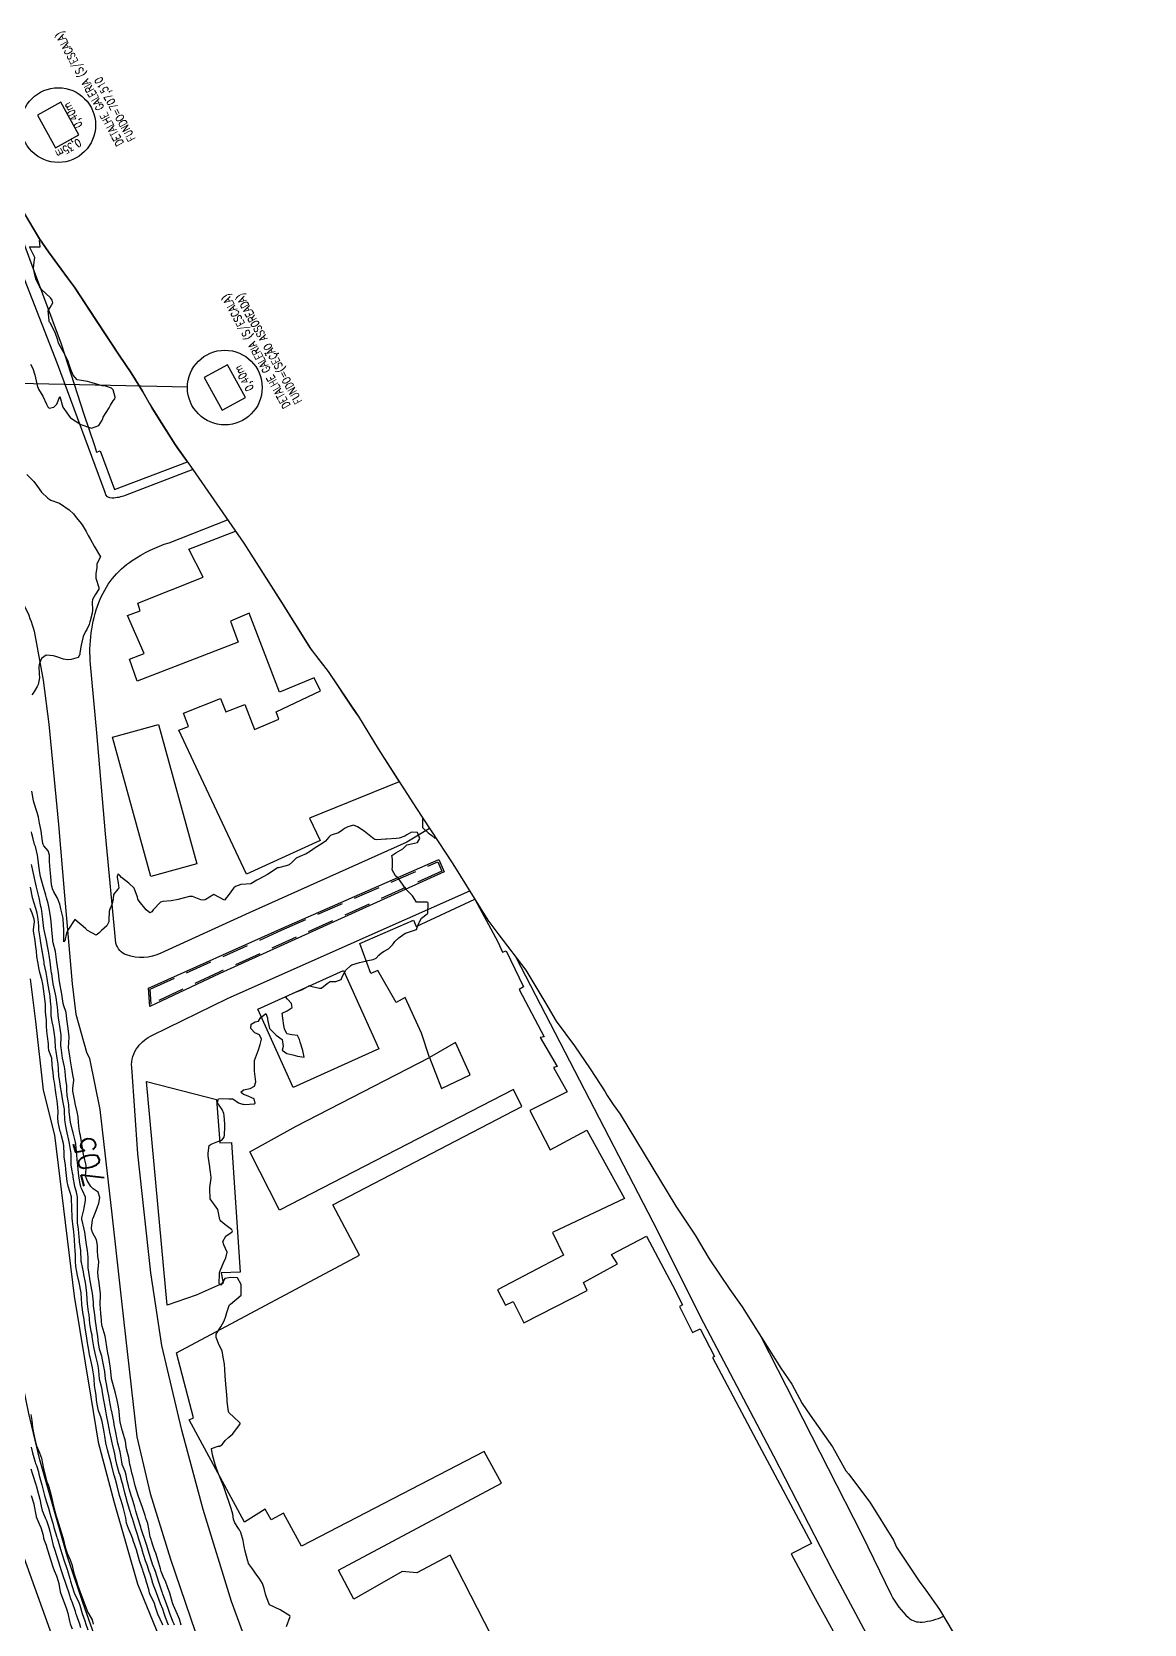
# Model space of a CAD drawing. Header units: metres. Extents: x 298520 to 308411, y 7433745 to 7450750.
# Drawn here: x 307834.4 to 308042.8, y 7434350.4 to 7434648.8 of the extents above; entities that cross this region are included whole.
import ezdxf
from ezdxf.enums import TextEntityAlignment as Align

# ---------------------------------------------------------------- set-up
doc = ezdxf.new("R2010")
doc.units = ezdxf.units.M
doc.header["$LTSCALE"] = 10
doc.linetypes.add('CONTINUO', pattern=[0])
doc.linetypes.add('DASHED', pattern=[0.75, 0.5, -0.25])
for name, color, linetype in [('Area', 45, 'Continuous'), ('Canteiro', 45, 'DASHED'), ('Cotas', 45, 'Continuous'), ('Curvas de Nivel 1m', 11, 'Continuous'), ('Curvas de Nivel 5m', 15, 'Continuous'), ('Edificações', 30, 'Continuous'), ('Hidrografia', 140, 'Continuous'), ('TEXTO', 45, 'Continuous'), ('Vias Primárias', 230, 'Continuous')]:
    doc.layers.add(name, color=color, linetype=linetype)
doc.styles.add('ROMANS', font='romans', dxfattribs={"height": 0.2})
doc.styles.add('Style-STANDARD', font='STANDARD.shx')

msp = doc.modelspace()

# ---------------------------------------------------------------- linework, layer by layer
at = {"layer": 'Area'}
msp.add_polyline3d([(307829.68, 7434620.27, 705.96), (307835.85, 7434610.08, 705.91), (307837.5, 7434607.6, 706.08), (307841.08, 7434602.76, 711.63), (307842.38, 7434601, 712.66), (307850.75, 7434588.22, 710.65), (307853.03, 7434584.95, 710.47), (307855.15, 7434581.53, 710.63), (307856.4, 7434579.24, 710.37), (307856.85, 7434578.42, 710.84), (307861.25, 7434571.5, 711.55), (307864.58, 7434566.82, 706.4), (307874.1, 7434553.03, 712.87), (307881.74, 7434541.03, 712.04), (307886.48, 7434533.41, 712.05), (307889.91, 7434528.93, 706.28), (307895.6, 7434520.5, 712.01), (307899.31, 7434514.47, 711.71), (307906.37, 7434503.46, 706.29), (307913.29, 7434492.94, 706.22), (307919.86, 7434482.35, 712.59), (307921.93, 7434479.58, 710.81), (307926.95, 7434472.97, 709.57), (307930.72, 7434466.74, 710.23), (307932.66, 7434463.41, 710.14), (307936.09, 7434458.83, 708.64), (307939.05, 7434454.49, 712.76), (307941.85, 7434450.19, 706.17), (307942.23, 7434449.5, 706.19), (307943.32, 7434447.83, 706.18), (307944.66, 7434445.99, 706.51), (307955.09, 7434428.76, 706.45), (307958.69, 7434423.33, 706.58), (307961.35, 7434418.88, 706.61), (307965.2, 7434413.15, 706.57), (307967.48, 7434409.88, 706.59), (307974.77, 7434398.4, 706.68), (307976.82, 7434395.37, 706.72), (307978.77, 7434391.74, 706.69), (307980.27, 7434389.58, 706.68), (307984.42, 7434383.63, 706.7), (307986.95, 7434379.14, 706.58), (307987.42, 7434378.56, 706.69), (307991.43, 7434373.25, 706.62), (307995.84, 7434366.18, 706.61), (307996.45, 7434364.86, 706.64), (308000.68, 7434358.45, 706.68), (308001.93, 7434356.81, 711.23), (308004.5, 7434353.13, 706.67), (308007.08, 7434348.87, 706.76)], dxfattribs=at)
at = {"layer": 'Canteiro'}
msp.add_lwpolyline([(307911.24, 7434491.56), (307869.48, 7434472.6), (307856.77, 7434466.63), (307856.56, 7434469.43), (307881.15, 7434480.45), (307910.49, 7434493.3)], close=True, dxfattribs=at)
at = {"layer": 'Curvas de Nivel 1m', "flags": 128}
for points, elevation in [([(307834.17, 7434586.58), (307834.55, 7434585.72), (307834.97, 7434584.57), (307835.34, 7434582.89), (307835.4, 7434582.56), (307835.66, 7434581.9), (307836.45, 7434580.55), (307837.13, 7434579.04), (307837.37, 7434578.54), (307837.61, 7434578.32), (307838.54, 7434578.53), (307839.07, 7434579.07), (307839.64, 7434580.51), (307840.21, 7434578.5), (307841.59, 7434576.56), (307841.63, 7434576.53), (307841.67, 7434576.49), (307843.57, 7434575.24), (307845.41, 7434574.6), (307845.57, 7434574.59), (307846.92, 7434575.08), (307847.59, 7434576.08), (307847.68, 7434576.33), (307847.7, 7434576.42), (307847.77, 7434576.6), (307848.86, 7434578.4), (307849.12, 7434578.9), (307849.63, 7434579.71), (307849.95, 7434580.07), (307849.99, 7434580.39), (307849.66, 7434581.76), (307849.35, 7434582.09), (307848.25, 7434582.41), (307847.74, 7434582.5), (307847.66, 7434582.51), (307847.56, 7434582.52), (307845.67, 7434583.04), (307844.83, 7434583.29), (307843.67, 7434583.49), (307842.86, 7434583.65), (307842.11, 7434584.48), (307841.7, 7434585.53), (307841.4, 7434586.49), (307841.24, 7434586.98), (307840.53, 7434588.5), (307839.75, 7434589.81), (307839.36, 7434590.51), (307839.24, 7434591.05), (307838.78, 7434592.52), (307837.8, 7434594.32), (307837.71, 7434594.44), (307837.66, 7434594.53), (307837.61, 7434594.73), (307837.47, 7434596.54), (307837.84, 7434597.21), (307838.31, 7434598.06), (307838.19, 7434598.53), (307837.86, 7434598.99), (307836.18, 7434600.56), (307836.05, 7434600.72), (307835.89, 7434601.02), (307835.15, 7434602.57), (307834.87, 7434603.62), (307834.73, 7434604.57), (307834.82, 7434605.69), (307834.94, 7434606.57), (307833.97, 7434608.58), (307835.97, 7434608.56), (307835.85, 7434609.76)], 706), ([(307833.46, 7434565.89), (307834.77, 7434564.57), (307835.43, 7434563.64), (307836.21, 7434562.55), (307837.41, 7434561.42), (307837.98, 7434561.1), (307839.4, 7434560.59), (307839.57, 7434560.51), (307841.38, 7434559.25), (307842.19, 7434558.48), (307842.7, 7434557.8), (307843.36, 7434557), (307843.84, 7434556.46), (307844.58, 7434555.2), (307844.97, 7434554.44), (307845.32, 7434553.8), (307846.05, 7434552.43), (307847.28, 7434550.42), (307846.58, 7434549.11), (307846.55, 7434548.43), (307846.39, 7434547.28), (307846.36, 7434546.43), (307846.95, 7434544.68), (307846.94, 7434544.42), (307846.29, 7434543.33), (307845.78, 7434542.43), (307845.68, 7434541.93), (307845.74, 7434540.43), (307845.67, 7434539.92), (307845.32, 7434538.44), (307845.29, 7434538.28), (307845.13, 7434537.74), (307844.7, 7434536.86), (307844.45, 7434536.45), (307844.02, 7434535.53), (307843.77, 7434534.45), (307843.63, 7434533.9), (307843.4, 7434532.46), (307843.36, 7434532.16), (307843.05, 7434531.57), (307841.77, 7434531.2), (307841.05, 7434531.14), (307840.3, 7434531.25), (307839.05, 7434531.69), (307838.44, 7434531.9), (307837.06, 7434532), (307836.2, 7434531.4), (307835.8, 7434530.55), (307835.7, 7434529.89), (307835.77, 7434528.55), (307835.8, 7434527.75), (307835.56, 7434526.55), (307835.39, 7434526.16), (307834.98, 7434525.4), (307834.65, 7434524.88), (307834.38, 7434524.57)], 707), ([(307882.12, 7434349.97), (307882.78, 7434351.84), (307882.76, 7434351.96), (307880.92, 7434353.08), (307878.93, 7434354.01), (307878.37, 7434355.44), (307878.19, 7434356.02), (307877.91, 7434357.07), (307877.59, 7434358.02), (307876.99, 7434359.01), (307876.55, 7434359.58), (307876.23, 7434360.04), (307875.75, 7434360.79), (307875.02, 7434361.8), (307874.91, 7434362.06), (307874.87, 7434362.22), (307874.39, 7434364.07), (307874.19, 7434364.94), (307874.01, 7434366.07), (307873.58, 7434367.59), (307873.3, 7434368.08), (307873.11, 7434368.33), (307872.41, 7434369.38), (307872.21, 7434370.09), (307872.05, 7434371.02), (307871.75, 7434372.1), (307871.17, 7434373.8), (307871.07, 7434374.11), (307871.02, 7434374.27), (307870.37, 7434376.12), (307869.8, 7434377.54), (307869.55, 7434378.13), (307869.23, 7434378.89), (307868.8, 7434380.13), (307868.64, 7434380.74), (307868.23, 7434382.14), (307868.06, 7434383.36), (307869.29, 7434383.77), (307869.63, 7434383.78), (307870.13, 7434384.12), (307870.62, 7434384.8), (307871.31, 7434385.44), (307872.05, 7434386.1), (307873.33, 7434387.78), (307873.43, 7434387.98), (307873.43, 7434388.08), (307873.33, 7434388.22), (307872.22, 7434389.23), (307871.36, 7434390.02), (307871.29, 7434390.11), (307871.22, 7434390.26), (307871.02, 7434392.11), (307870.99, 7434392.51), (307870.87, 7434394.12), (307870.82, 7434394.72), (307870.71, 7434396.12), (307870.64, 7434396.92), (307870.55, 7434398.12), (307870.47, 7434399.12), (307870.34, 7434400.12), (307870.04, 7434401.59), (307869.83, 7434402.13), (307869.51, 7434402.7), (307868.94, 7434404.14), (307868.94, 7434404.73), (307869.55, 7434405.79), (307869.71, 7434405.97), (307869.83, 7434406.13), (307870.42, 7434407.26), (307870.72, 7434408.12), (307870.91, 7434408.79), (307871.38, 7434410.11), (307871.46, 7434410.26), (307871.61, 7434410.4), (307873.62, 7434412.08), (307873.65, 7434414.08), (307872.92, 7434415.34), (307871.67, 7434415.35), (307870.59, 7434415.19), (307869.94, 7434414.13), (307869.82, 7434413.95), (307869.65, 7434413.99), (307869.55, 7434414.13), (307869.53, 7434414.26), (307869.54, 7434416.13), (307869.55, 7434416.25), (307869.68, 7434416.61), (307870.13, 7434417.68), (307870.33, 7434418.12), (307870.77, 7434419.05), (307870.97, 7434420.12), (307870.38, 7434421.48), (307870.21, 7434422.13), (307870.77, 7434423.11), (307871.77, 7434423.8), (307871.94, 7434423.94), (307872.01, 7434424.11), (307871.92, 7434424.25), (307871.78, 7434424.38), (307870.57, 7434425.34), (307869.79, 7434425.96), (307869.67, 7434426.13), (307869.64, 7434426.28), (307869.22, 7434428.14), (307867.84, 7434430.15), (307867.74, 7434432.03), (307867.73, 7434432.15), (307867.73, 7434432.28), (307867.88, 7434433.13), (307868.03, 7434434.01), (307868.03, 7434434.15), (307867.9, 7434435.15), (307867.78, 7434436.02), (307867.76, 7434436.15), (307867.5, 7434437.73), (307867.45, 7434438.16), (307867.43, 7434438.67), (307867.64, 7434440.15), (307867.97, 7434440.39), (307869.27, 7434440.84), (307869.97, 7434441.15), (307870.41, 7434441.69), (307870.5, 7434442.12), (307870.57, 7434443.56), (307870.57, 7434444.12), (307870.41, 7434445.75), (307870.35, 7434446.13), (307870.04, 7434446.87), (307869.21, 7434448.14), (307869.35, 7434448.85), (307870.07, 7434448.95), (307871.34, 7434448.84), (307872.06, 7434448.89), (307873.13, 7434448.09), (307873.85, 7434447.88), (307874.05, 7434447.85), (307874.29, 7434447.83), (307876.05, 7434447.94), (307876.25, 7434448.06), (307876.07, 7434448.88), (307874.64, 7434449.51), (307874.08, 7434449.68), (307873.58, 7434450.09), (307874.09, 7434450.56), (307875.33, 7434450.83), (307876.1, 7434451.27), (307876.35, 7434452.06), (307876.13, 7434454.06), (307876.15, 7434456.06), (307876.87, 7434458.05), (307877.18, 7434459.05), (307877.45, 7434460.04), (307877.04, 7434460.88), (307876.21, 7434461.21), (307875.45, 7434462.07), (307875.47, 7434462.83), (307876.24, 7434463.29), (307876.88, 7434463.42), (307877.23, 7434464.05), (307878.26, 7434464.87), (307878.57, 7434464.03), (307878.56, 7434463.72), (307878.91, 7434462.02), (307880.21, 7434460.81), (307881.31, 7434460), (307881.49, 7434458.69), (307881.3, 7434458), (307882.17, 7434457.36), (307883.31, 7434457.12), (307884.16, 7434456.86), (307885.41, 7434456.7), (307885.16, 7434457.95), (307884.66, 7434459.5), (307884.54, 7434459.96), (307884.21, 7434460.71), (307883.12, 7434460.88), (307882.21, 7434461.05), (307881.72, 7434462), (307881.62, 7434462.61), (307881.45, 7434464), (307881.32, 7434464.94), (307882.27, 7434465.35), (307883.18, 7434465.98), (307883.07, 7434466.76), (307882.29, 7434467.56), (307881.96, 7434467.99), (307882.16, 7434468.12), (307882.3, 7434468.18), (307883.52, 7434468.76), (307884.31, 7434469.05), (307884.99, 7434469.27), (307886.12, 7434469.94), (307886.25, 7434470.01), (307886.32, 7434470.04), (307886.44, 7434470.05), (307886.92, 7434469.93), (307888.32, 7434469.61), (307888.59, 7434469.63), (307889.06, 7434469.9), (307889.74, 7434470.49), (307890.33, 7434470.83), (307891.36, 7434470.85), (307892.34, 7434471.23), (307892.61, 7434471.87), (307893.21, 7434473.01), (307894.15, 7434473.84), (307894.37, 7434473.96), (307895.82, 7434474.39), (307896.38, 7434474.53), (307897.37, 7434474.79), (307898.38, 7434474.97), (307898.94, 7434475.23), (307899.45, 7434475.78), (307899.94, 7434476.23), (307900.4, 7434476.52), (307901.22, 7434476.95), (307901.99, 7434477.75), (307902.16, 7434478.01), (307902.42, 7434478.37), (307903.14, 7434479.03), (307904.09, 7434479.73), (307904.44, 7434479.92), (307904.77, 7434480.04), (307906.45, 7434480.59), (307906.85, 7434481.69), (307907.44, 7434482.73), (307908.49, 7434483.57), (307908.55, 7434483.61), (307908.58, 7434483.67), (307908.64, 7434485.54), (307908.61, 7434485.67), (307908.51, 7434485.72), (307906.51, 7434485.7), (307905.74, 7434486.92), (307904.9, 7434487.72), (307904.54, 7434488.08), (307903.43, 7434489.74), (307903.04, 7434490.22), (307902.57, 7434490.65), (307901.91, 7434491.76), (307902, 7434492.34), (307901.97, 7434493.76), (307901.88, 7434494.5), (307902.62, 7434494.95), (307903.92, 7434495.73), (307904.64, 7434496.45), (307905.56, 7434496.63), (307906.65, 7434496.94), (307907.11, 7434497.69), (307906.67, 7434498.78), (307905.56, 7434498.82), (307904.66, 7434498.33), (307904.27, 7434498.12), (307903.24, 7434497.74), (307902.65, 7434497.65), (307900.86, 7434497.56), (307900.65, 7434497.53), (307899.04, 7434497.39), (307898.65, 7434497.49), (307898.46, 7434497.6), (307898.24, 7434497.8), (307896.67, 7434499.05), (307895.42, 7434499.83), (307894.69, 7434500.18), (307893.63, 7434499.86), (307893.01, 7434499.53), (307892.67, 7434499.26), (307891.85, 7434498.7), (307890.66, 7434498.37), (307890.34, 7434498.21), (307890.06, 7434497.9), (307889.42, 7434497.13), (307888.64, 7434496.61), (307887.49, 7434495.93), (307886.63, 7434495.26), (307885.81, 7434494.76), (307884.62, 7434494.31), (307883.96, 7434493.97), (307883.27, 7434493.31), (307882.59, 7434492.74), (307882.07, 7434492.52), (307880.59, 7434492.19), (307880.46, 7434492.14), (307880.27, 7434492.01), (307879.27, 7434491.33), (307878.57, 7434490.92), (307876.94, 7434490.05), (307876.69, 7434489.93), (307876.56, 7434489.84), (307875.44, 7434489.18), (307874.55, 7434489.07), (307873.58, 7434489.06), (307872.54, 7434488.67), (307872.23, 7434488.42), (307871.98, 7434488.12), (307871.4, 7434487.24), (307870.51, 7434486.13), (307868.52, 7434487.15), (307866.85, 7434486.17), (307866.51, 7434486.08), (307866.08, 7434486.18), (307864.52, 7434486.77), (307863.91, 7434486.81), (307862.52, 7434486.44), (307861.82, 7434486.23), (307860.51, 7434486), (307858.92, 7434485.86), (307858.51, 7434485.7), (307857.16, 7434484.29), (307856.86, 7434483.93), (307856.48, 7434483.7), (307855.84, 7434484.31), (307854.51, 7434485.89), (307854.26, 7434486.32), (307854.19, 7434486.65), (307853.58, 7434488.33), (307852.55, 7434489.29), (307851.17, 7434490.36), (307850.9, 7434490.7), (307850.57, 7434491.01), (307850.38, 7434490.55), (307850.39, 7434490.37), (307850.55, 7434489.35), (307850.68, 7434488.37), (307850.53, 7434488.15), (307849.72, 7434487.18), (307849.63, 7434486.38), (307849.47, 7434485.41), (307848.98, 7434484.39), (307848.87, 7434484), (307848.85, 7434482.39), (307848.81, 7434482.04), (307848.45, 7434481.3), (307847.47, 7434480.4), (307846.95, 7434479.9), (307846.43, 7434479.53), (307844.85, 7434480.44), (307844.45, 7434480.78), (307842.46, 7434482.46), (307841.12, 7434480.48), (307840.91, 7434480.01), (307840.58, 7434478.49), (307840.41, 7434478.29), (307840.37, 7434478.49), (307840.37, 7434478.53), (307840.37, 7434480.49), (307840.36, 7434480.57), (307840.28, 7434482.49), (307840.26, 7434482.7), (307839.85, 7434484.5), (307839.62, 7434485.38), (307839.21, 7434486.5), (307838.52, 7434487.64), (307838.27, 7434488.25), (307838.19, 7434488.52), (307838.07, 7434488.99), (307837.93, 7434490.52), (307837.84, 7434491.78), (307837.75, 7434492.52), (307837.7, 7434493.42), (307837.7, 7434494.52), (307837.45, 7434495.36), (307836.63, 7434496.29), (307836.51, 7434496.54), (307836.47, 7434496.71), (307836.22, 7434498.54), (307836.14, 7434499.07), (307835.86, 7434500.55), (307835.62, 7434501.63), (307835.4, 7434502.55), (307834.79, 7434504.5), (307834.77, 7434504.56), (307834.73, 7434504.71), (307834.37, 7434506.56)], 706), ([(307907.61, 7434501.32), (307907.61, 7434500.77), (307907.59, 7434499.69), (307908.67, 7434498.71), (307909.38, 7434498.23), (307909.99, 7434497.66)], 706), ([(307861.15, 7434350.23), (307861.07, 7434350.41), (307860.89, 7434350.81), (307860.3, 7434352.24), (307859.99, 7434353.17), (307859.64, 7434354.24), (307858.95, 7434356.01), (307858.85, 7434356.25), (307858.8, 7434356.41), (307858.18, 7434358.26), (307857.8, 7434359.45), (307857.54, 7434360.26), (307857.02, 7434361.65), (307856.85, 7434362.1), (307856.79, 7434362.27), (307856.68, 7434362.63), (307856.18, 7434364.28), (307855.93, 7434365.15), (307855.58, 7434366.29), (307855.09, 7434367.73), (307854.91, 7434368.3), (307854.81, 7434368.6), (307854.26, 7434370.31), (307853.88, 7434371.57), (307853.68, 7434372.31), (307853.17, 7434374.03), (307853.08, 7434374.32), (307852.63, 7434375.77), (307852.48, 7434376.33), (307852.25, 7434377.29), (307852.06, 7434378.34), (307851.88, 7434378.99), (307851.34, 7434380.35), (307851.31, 7434380.42), (307851.25, 7434380.81), (307851, 7434382.35), (307850.94, 7434382.68), (307850.54, 7434384.36), (307850.33, 7434385.33), (307850.14, 7434386.36), (307849.84, 7434387.85), (307849.74, 7434388.37), (307849.36, 7434390.27), (307849.34, 7434390.37), (307849.34, 7434390.4), (307848.96, 7434392.37), (307848.87, 7434392.9), (307848.58, 7434394.38), (307848.36, 7434395.44), (307848.21, 7434396.38), (307848.06, 7434397.77), (307847.97, 7434398.38), (307847.58, 7434400.29), (307847.55, 7434400.39), (307847.49, 7434400.61), (307847.08, 7434401.98), (307846.99, 7434402.4), (307846.9, 7434403.01), (307846.74, 7434404.4), (307846.59, 7434405.45), (307846.43, 7434406.41), (307846.34, 7434407.19), (307846.2, 7434408.41), (307845.96, 7434410.05), (307845.93, 7434410.42), (307845.93, 7434410.73), (307845.76, 7434412.42), (307845.63, 7434413.1), (307845.36, 7434414.42), (307845.3, 7434414.78), (307845.05, 7434416.43), (307844.97, 7434417.13), (307844.97, 7434418.43), (307844.96, 7434419.17), (307844.81, 7434420.43), (307844.65, 7434421.52), (307844.53, 7434422.43), (307844.3, 7434423.9), (307844.19, 7434424.44), (307843.79, 7434426.32), (307843.78, 7434426.42), (307843.77, 7434426.44), (307843.79, 7434426.57), (307844.15, 7434428.09), (307844.22, 7434428.44), (307844.48, 7434429.79), (307844.43, 7434430.43), (307843.86, 7434431.68), (307843.62, 7434432.21), (307843.56, 7434432.44), (307843.47, 7434432.85), (307843.18, 7434434.45), (307843.09, 7434435.64), (307843.02, 7434436.45), (307842.91, 7434437.44), (307842.84, 7434438.46), (307842.73, 7434439.68), (307842.63, 7434440.46), (307842.53, 7434441.02), (307842.12, 7434442.47), (307841.99, 7434442.95), (307841.67, 7434444.47), (307841.45, 7434445.9), (307841.41, 7434446.47), (307841.31, 7434447.73), (307841.2, 7434448.47), (307841.04, 7434449.5), (307840.98, 7434450.48), (307840.93, 7434451.32), (307840.78, 7434452.48), (307840.61, 7434454), (307840.55, 7434454.48), (307840.49, 7434454.84), (307840.15, 7434456.49), (307839.87, 7434458.49), (307839.85, 7434458.82), (307839.88, 7434460.49), (307839.87, 7434460.83), (307839.65, 7434462.5), (307839.52, 7434463.21), (307839.33, 7434464.5), (307839.25, 7434465.51), (307839.13, 7434466.5), (307838.93, 7434467.86), (307838.81, 7434468.5), (307838.4, 7434470.43), (307838.39, 7434470.51), (307838.33, 7434470.85), (307838.11, 7434472.28), (307838.07, 7434472.51), (307838.01, 7434472.85), (307837.8, 7434474.52), (307837.64, 7434475.77), (307837.52, 7434476.52), (307837.35, 7434477.47), (307837.13, 7434478.53), (307836.74, 7434480.23), (307836.69, 7434480.54), (307836.67, 7434480.76), (307836.46, 7434482.45), (307836.45, 7434482.54), (307836.18, 7434484.54), (307836.11, 7434484.94), (307835.74, 7434486.55), (307835.52, 7434487.55), (307835.29, 7434488.55), (307834.88, 7434490.23), (307834.81, 7434490.56), (307834.57, 7434491.68), (307834.41, 7434492.56), (307834.36, 7434492.78)], 704), ([(307860.02, 7434350.24), (307859.46, 7434351.68), (307859.25, 7434352.25), (307858.92, 7434353.19), (307858.53, 7434354.25), (307858.27, 7434354.92), (307857.75, 7434356.26), (307857.03, 7434358.22), (307857.02, 7434358.27), (307856.98, 7434358.37), (307856.55, 7434359.83), (307856.4, 7434360.28), (307856.04, 7434361.31), (307855.72, 7434362.29), (307855.08, 7434364.27), (307855.08, 7434364.3), (307855.07, 7434364.32), (307855.05, 7434364.38), (307854.46, 7434366.31), (307854.17, 7434367.23), (307853.82, 7434368.31), (307853.24, 7434370.2), (307853.2, 7434370.32), (307853.13, 7434370.53), (307852.68, 7434371.87), (307852.55, 7434372.33), (307852.33, 7434373.15), (307852.02, 7434374.34), (307851.84, 7434375), (307851.49, 7434376.35), (307851.21, 7434377.38), (307850.92, 7434378.35), (307850.79, 7434378.79), (307850.35, 7434380.36), (307850.09, 7434381.52), (307849.93, 7434382.36), (307849.5, 7434384.16), (307849.45, 7434384.37), (307849.3, 7434385.01), (307849, 7434386.37), (307848.92, 7434386.77), (307848.62, 7434388.38), (307848.46, 7434389.26), (307848.26, 7434390.38), (307847.99, 7434391.77), (307847.88, 7434392.39), (307847.6, 7434394.2), (307847.56, 7434394.39), (307847.42, 7434394.95), (307847.12, 7434396.09), (307847.08, 7434396.4), (307846.95, 7434397.9), (307846.88, 7434398.4), (307846.74, 7434399.13), (307846.45, 7434400.41), (307846.27, 7434401.18), (307846.03, 7434402.41), (307845.72, 7434404.23), (307845.69, 7434404.42), (307845.67, 7434404.55), (307845.54, 7434405.23), (307845.33, 7434406.42), (307845.29, 7434406.69), (307845.11, 7434408.42), (307845.04, 7434408.96), (307844.84, 7434410.43), (307844.76, 7434411.28), (307844.69, 7434412.43), (307844.59, 7434413.48), (307844.43, 7434414.43), (307844.16, 7434415.94), (307844.07, 7434416.44), (307843.69, 7434418.2), (307843.65, 7434418.39), (307843.64, 7434418.44), (307843.64, 7434418.49), (307843.55, 7434420.44), (307843.35, 7434422.06), (307843.31, 7434422.45), (307843.27, 7434422.92), (307843.12, 7434424.45), (307842.97, 7434425.64), (307842.92, 7434426.45), (307842.95, 7434427.6), (307842.97, 7434428.45), (307842.98, 7434429.3), (307842.95, 7434430.45), (307842.75, 7434431.36), (307842.46, 7434432.46), (307842.15, 7434434.2), (307842.12, 7434434.47), (307842.09, 7434434.66), (307841.91, 7434435.71), (307841.76, 7434436.47), (307841.75, 7434436.64), (307841.78, 7434438.47), (307841.77, 7434438.64), (307841.48, 7434440.47), (307841.34, 7434441.1), (307841.02, 7434442.48), (307840.76, 7434443.73), (307840.61, 7434444.48), (307840.55, 7434445.02), (307840.52, 7434446.48), (307840.49, 7434446.93), (307840.21, 7434448.49), (307840.06, 7434449.29), (307839.86, 7434450.49), (307839.81, 7434450.76), (307839.55, 7434452.5), (307839.48, 7434453.13), (307839.38, 7434454.5), (307839.3, 7434455.34), (307839.14, 7434456.5), (307838.96, 7434457.71), (307838.85, 7434458.5), (307838.74, 7434459.95), (307838.7, 7434460.51), (307838.47, 7434462.26), (307838.42, 7434462.51), (307838.23, 7434463.29), (307838.04, 7434464.51), (307837.99, 7434466.23), (307837.97, 7434466.51), (307837.8, 7434468.03), (307837.74, 7434468.52), (307837.63, 7434469.19), (307837.41, 7434470.52), (307837.25, 7434471.45), (307837.06, 7434472.53), (307836.73, 7434474.17), (307836.68, 7434474.54), (307836.64, 7434474.8), (307836.39, 7434476.35), (307836.36, 7434476.54), (307836.36, 7434476.58), (307836.03, 7434478.54), (307835.94, 7434479.02), (307835.73, 7434480.55), (307835.71, 7434481.29), (307835.6, 7434482.55), (307835.37, 7434483.67), (307835.14, 7434484.55), (307834.53, 7434486.54), (307834.53, 7434486.56), (307834.51, 7434486.61), (307834.14, 7434488.56)], 703), ([(307858.97, 7434350.25), (307858.88, 7434350.43), (307858, 7434352.26), (307857.57, 7434353.62), (307857.36, 7434354.27), (307856.94, 7434355.2), (307856.57, 7434355.89), (307856.47, 7434356.28), (307856.34, 7434356.9), (307855.88, 7434358.29), (307855.67, 7434358.97), (307855.27, 7434360.3), (307855.2, 7434360.5), (307855.01, 7434361.04), (307854.55, 7434362.3), (307854.38, 7434362.95), (307854.01, 7434364.31), (307853.47, 7434365.91), (307853.34, 7434366.32), (307853.08, 7434367.03), (307852.48, 7434368.33), (307852.13, 7434369.36), (307851.98, 7434370.34), (307851.85, 7434371.06), (307851.54, 7434372.34), (307851.16, 7434373.61), (307850.89, 7434374.35), (307850.78, 7434374.75), (307850.36, 7434376.36), (307850.05, 7434377.52), (307849.83, 7434378.36), (307849.33, 7434380.28), (307849.31, 7434380.37), (307849.25, 7434380.61), (307848.73, 7434382.38), (307848.55, 7434383.11), (307848.26, 7434384.38), (307848.06, 7434385.63), (307847.93, 7434386.38), (307847.61, 7434388.11), (307847.56, 7434388.39), (307847.35, 7434389.24), (307847.03, 7434390.06), (307846.91, 7434390.4), (307846.61, 7434391.63), (307846.54, 7434392.4), (307846.48, 7434393.32), (307846.28, 7434394.41), (307846.16, 7434395.15), (307846.06, 7434396.41), (307846, 7434396.98), (307845.78, 7434398.42), (307845.47, 7434399.87), (307845.33, 7434400.42), (307845.29, 7434400.62), (307844.92, 7434402.43), (307844.81, 7434403.14), (307844.61, 7434404.43), (307844.45, 7434405.53), (307844.32, 7434406.43), (307844.11, 7434407.89), (307844.03, 7434408.44), (307843.76, 7434410.28), (307843.74, 7434410.44), (307843.63, 7434412.43), (307843.62, 7434412.53), (307843.27, 7434414.45), (307842.97, 7434415.75), (307842.82, 7434416.45), (307842.66, 7434417.43), (307842.58, 7434418.46), (307842.56, 7434419.61), (307842.52, 7434420.46), (307842.45, 7434421.18), (307842.37, 7434422.46), (307842.26, 7434423.97), (307842.21, 7434424.46), (307842.16, 7434424.85), (307841.96, 7434426.47), (307841.95, 7434426.62), (307841.89, 7434428.47), (307841.84, 7434430.15), (307841.82, 7434430.47), (307841.81, 7434430.5), (307841.18, 7434432.48), (307841, 7434433.36), (307840.88, 7434434.48), (307840.79, 7434435.6), (307840.68, 7434436.48), (307840.46, 7434437.95), (307840.43, 7434438.49), (307840.4, 7434440.04), (307840.34, 7434440.49), (307839.98, 7434441.95), (307839.81, 7434442.49), (307839.73, 7434442.75), (307839.31, 7434444.5), (307839.24, 7434445.28), (307839.3, 7434446.5), (307839.29, 7434447.25), (307839.12, 7434448.5), (307838.94, 7434449.63), (307838.82, 7434450.5), (307838.61, 7434451.99), (307838.54, 7434452.51), (307838.31, 7434454.33), (307838.29, 7434454.51), (307838.15, 7434456.28), (307838.13, 7434456.48), (307838.12, 7434456.51), (307837.58, 7434457.93), (307837.52, 7434458.52), (307837.52, 7434459.19), (307837.35, 7434460.52), (307837.22, 7434461.53), (307837.17, 7434462.53), (307837.12, 7434463.65), (307837.03, 7434464.53), (307836.98, 7434465.25), (307836.94, 7434466.53), (307836.88, 7434467.13), (307836.71, 7434468.53), (307836.44, 7434470.42), (307836.42, 7434470.54), (307836.41, 7434470.62), (307836.33, 7434471), (307835.9, 7434472.54), (307835.77, 7434473.13), (307835.49, 7434474.55), (307835.36, 7434475.57), (307835.26, 7434476.55), (307835.11, 7434477.85), (307835, 7434478.55), (307834.71, 7434480.29), (307834.7, 7434480.56), (307834.89, 7434482.12), (307834.86, 7434482.56), (307834.48, 7434483.68), (307834.1, 7434484.56)], 702), ([(307834.23, 7434389.68), (307834.41, 7434388.55), (307834.53, 7434387.35), (307834.65, 7434386.55), (307835, 7434384.84), (307835.07, 7434384.54), (307835.28, 7434383.85), (307835.86, 7434382.53), (307836.22, 7434381.5), (307836.42, 7434380.52), (307836.54, 7434379.82), (307836.8, 7434378.52), (307837.2, 7434377.09), (307837.43, 7434376.51), (307837.56, 7434376.14), (307837.99, 7434374.5), (307838.25, 7434373.4), (307838.48, 7434372.5), (307838.94, 7434370.67), (307838.99, 7434370.49), (307839.12, 7434370.08), (307839.65, 7434368.48), (307839.91, 7434367.66), (307840.25, 7434366.48), (307840.66, 7434364.87), (307840.77, 7434364.47), (307841.04, 7434363.69), (307841.58, 7434362.46), (307841.97, 7434361.41), (307842.17, 7434360.45), (307842.33, 7434359.78), (307842.74, 7434358.44), (307842.97, 7434357.75), (307843.47, 7434356.43), (307843.78, 7434355.6), (307844.22, 7434354.43), (307844.91, 7434352.61), (307845, 7434352.42), (307845.68, 7434351.2), (307845.88, 7434350.41)], 702), ([(307834.27, 7434383.56), (307834.54, 7434382.55), (307835.04, 7434380.75), (307835.1, 7434380.54), (307835.24, 7434380.13), (307835.63, 7434378.94), (307835.73, 7434378.53), (307835.9, 7434377.84), (307836.25, 7434376.52), (307836.43, 7434375.77), (307836.76, 7434374.52), (307837.15, 7434373.25), (307837.4, 7434372.51), (307837.5, 7434372.14), (307837.96, 7434370.5), (307838.3, 7434369.31), (307838.54, 7434368.5), (307839.08, 7434366.72), (307839.15, 7434366.49), (307839.18, 7434366.38), (307839.74, 7434364.48), (307840.05, 7434363.47), (307840.37, 7434362.48), (307841, 7434360.64), (307841.05, 7434360.51), (307841.06, 7434360.47), (307841.5, 7434358.98), (307841.66, 7434358.46), (307841.98, 7434357.44), (307842.29, 7434356.45), (307842.47, 7434355.97), (307842.94, 7434355.02), (307843.21, 7434354.44), (307843.36, 7434354), (307843.84, 7434352.43), (307844.31, 7434351.01), (307844.51, 7434350.42), (307844.87, 7434349.36)], 703), ([(307834.23, 7434379.55), (307834.54, 7434378.55), (307835.13, 7434376.61), (307835.15, 7434376.54), (307835.19, 7434376.39), (307835.57, 7434374.93), (307835.68, 7434374.53), (307835.88, 7434373.81), (307836.17, 7434372.52), (307836.36, 7434371.74), (307836.82, 7434370.51), (307836.92, 7434370.31), (307837.12, 7434369.86), (307837.57, 7434368.51), (307837.74, 7434367.86), (307838.05, 7434366.5), (307838.42, 7434365.14), (307838.62, 7434364.49), (307839.03, 7434363.28), (307839.29, 7434362.49), (307839.42, 7434362.08), (307839.91, 7434360.48), (307840.33, 7434359.14), (307840.56, 7434358.47), (307840.97, 7434357.36), (307841.26, 7434356.47), (307841.67, 7434355.19), (307841.95, 7434354.45), (307842.5, 7434352.85), (307842.6, 7434352.44), (307842.67, 7434352.21), (307842.89, 7434351.64), (307843.32, 7434350.44), (307843.53, 7434349.78)], 704)]:
    msp.add_lwpolyline(points, dxfattribs=dict(at, elevation=elevation))
at = {"layer": 'Curvas de Nivel 5m', "elevation": 705, "flags": 128}
for points in [[(307862.4, 7434350.21), (307862.04, 7434351.36), (307861.67, 7434352.22), (307860.93, 7434353.92), (307860.82, 7434354.23), (307860.78, 7434354.39), (307860.24, 7434356.24), (307859.83, 7434357.38), (307859.48, 7434358.25), (307858.99, 7434359.37), (307858.66, 7434360.25), (307858.51, 7434360.76), (307858.07, 7434362.26), (307857.6, 7434363.71), (307857.41, 7434364.27), (307857.06, 7434365.2), (307856.81, 7434366.01), (307856.73, 7434366.28), (307856.58, 7434366.77), (307856.31, 7434368.28), (307856.11, 7434369.28), (307855.78, 7434370.29), (307855.63, 7434370.8), (307855.14, 7434372.3), (307854.41, 7434374.31), (307853.99, 7434375.51), (307853.76, 7434376.31), (307853.31, 7434378.23), (307853.28, 7434378.32), (307853.22, 7434378.52), (307852.86, 7434379.94), (307852.77, 7434380.33), (307852.54, 7434381.62), (307852.38, 7434382.33), (307852.09, 7434383.53), (307852, 7434384.34), (307851.91, 7434384.95), (307851.47, 7434386.35), (307851.42, 7434386.46), (307851.32, 7434386.79), (307850.96, 7434388.35), (307850.9, 7434388.79), (307850.74, 7434390.36), (307850.62, 7434391.11), (307850.36, 7434392.36), (307850.06, 7434393.7), (307849.91, 7434394.36), (307849.43, 7434395.96), (307849.34, 7434396.37), (307849.33, 7434396.47), (307849.11, 7434398.37), (307849.07, 7434398.77), (307848.83, 7434400.38), (307848.64, 7434401.22), (307848.42, 7434402.38), (307848.26, 7434403.64), (307848.13, 7434404.38), (307847.55, 7434406.23), (307847.53, 7434406.36), (307847.52, 7434406.39), (307847.37, 7434408.19), (307847.34, 7434408.39), (307847.31, 7434408.66), (307847.2, 7434410.4), (307847.27, 7434412.05), (307847.25, 7434412.4), (307847.17, 7434412.85), (307847.03, 7434414.4), (307846.84, 7434415.58), (307846.74, 7434416.4), (307846.87, 7434417.59), (307846.93, 7434418.4), (307846.79, 7434419.32), (307846.67, 7434420.41), (307846.69, 7434421.37), (307846.5, 7434422.41), (307845.76, 7434423.83), (307845.57, 7434424.42), (307845.55, 7434424.65), (307845.79, 7434426.2), (307845.85, 7434426.42), (307845.88, 7434426.5), (307846.62, 7434428.41), (307846.94, 7434429.29), (307847.16, 7434430.4), (307846.83, 7434431.39), (307845.86, 7434432.01), (307845.46, 7434432.42), (307844.75, 7434433.56), (307844.44, 7434434.43), (307844.59, 7434435.75), (307844.6, 7434436.43), (307844.16, 7434438.2), (307844.1, 7434438.44), (307843.94, 7434439.22), (307843.77, 7434440.44), (307843.53, 7434441.99), (307843.41, 7434442.45), (307843.25, 7434443.19), (307843.15, 7434444.45), (307843.07, 7434445.5), (307842.87, 7434446.45), (307842.51, 7434448), (307842.43, 7434448.46), (307842.08, 7434450.28), (307842.07, 7434450.46), (307842.09, 7434450.84), (307842.25, 7434452.31), (307842.24, 7434452.46), (307842.11, 7434453.06), (307841.88, 7434454.46), (307841.64, 7434455.96), (307841.55, 7434456.47), (307841.37, 7434457.67), (307841.27, 7434458.47), (307841.3, 7434459.36), (307841.39, 7434460.47), (307841.29, 7434461.55), (307841.14, 7434462.48), (307840.95, 7434463.77), (307840.88, 7434464.48), (307840.8, 7434465.02), (307840.33, 7434466.49), (307840.32, 7434466.53), (307840.28, 7434466.73), (307839.99, 7434468.49), (307839.93, 7434468.86), (307839.66, 7434470.5), (307839.54, 7434471.29), (307839.37, 7434472.5), (307839.21, 7434473.65), (307839.1, 7434474.5), (307838.89, 7434476.01), (307838.8, 7434476.51), (307838.41, 7434478.09), (307838.34, 7434478.43), (307838.32, 7434478.51), (307838.3, 7434478.63), (307838.16, 7434480.51), (307838.02, 7434482.08), (307837.97, 7434482.52), (307837.88, 7434483.11), (307837.65, 7434484.52), (307837.44, 7434485.46), (307837.13, 7434486.53), (307836.99, 7434487.01), (307836.59, 7434488.54), (307836.54, 7434488.72), (307836.04, 7434490.55), (307835.91, 7434491.21), (307835.72, 7434492.55), (307835.58, 7434493.57), (307835.43, 7434494.55), (307835.05, 7434496.13), (307834.92, 7434496.56), (307834.64, 7434497.59), (307834.4, 7434498.56), (307834.34, 7434498.89)], [(307834.27, 7434374.55), (307834.76, 7434372.94), (307834.86, 7434372.54), (307835.13, 7434370.9), (307835.18, 7434370.59), (307835.18, 7434370.54), (307835.79, 7434369.21), (307836.08, 7434368.53), (307836.5, 7434367.1), (307836.61, 7434366.52), (307836.71, 7434366.15), (307837.06, 7434365.24), (307837.29, 7434364.51), (307837.39, 7434364.17), (307837.89, 7434362.5), (307838.34, 7434361.17), (307838.59, 7434360.49), (307838.99, 7434359.46), (307839.34, 7434358.49), (307839.46, 7434358), (307839.73, 7434356.48), (307840.11, 7434355.31), (307840.46, 7434354.47), (307840.92, 7434353.28), (307841.12, 7434352.47), (307841.43, 7434351), (307841.6, 7434350.46), (307841.96, 7434349.54)]]:
    msp.add_lwpolyline(points, dxfattribs=at)
at = {"layer": 'Edificações', "elevation": 705.95}
msp.add_lwpolyline([(307831.31, 7434617.59), (307830.04, 7434617.02), (307834.66, 7434604.44), (307839.89, 7434590.36), (307844.12, 7434577.19), (307846.13, 7434571.29), (307846.5, 7434570.09), (307847.2, 7434570.33), (307849.91, 7434563.05), (307863.55, 7434568.27), (307861.65, 7434570.94), (307861.25, 7434571.5), (307858.33, 7434576.1), (307856.85, 7434578.42), (307855.15, 7434581.53), (307853.03, 7434584.95), (307850.75, 7434588.22), (307846.41, 7434594.86), (307842.38, 7434601), (307841.08, 7434602.76), (307837.5, 7434607.6), (307835.85, 7434610.08), (307833.81, 7434613.45), (307832.18, 7434616.16)], close=True, dxfattribs=at)
at = {"layer": 'Edificações'}
for points in [[(307886.41, 7434501.44), (307888.43, 7434497.27), (307874.62, 7434490.99), (307865.65, 7434510.1), (307861.94, 7434517.99), (307863.77, 7434518.67), (307862.8, 7434521.12), (307869.72, 7434523.9), (307870.77, 7434521.41), (307874.34, 7434522.78), (307876.15, 7434518.1), (307880.69, 7434520.05), (307880.18, 7434521.38), (307888.47, 7434525.31), (307887.28, 7434527.76), (307880.83, 7434525.06), (307875.13, 7434539.87), (307871.64, 7434538.4), (307873.08, 7434534.44), (307854.16, 7434527.13), (307852.68, 7434531.26), (307855.46, 7434532.31), (307852.35, 7434539.45), (307854.7, 7434540.35), (307854.23, 7434541.79), (307866.52, 7434546.62), (307863.82, 7434551.91), (307872.55, 7434555.28), (307874.1, 7434553.03), (307877.3, 7434548.01), (307881.05, 7434542.11), (307886.61, 7434533.24), (307887.9, 7434531.55), (307889.91, 7434528.93), (307894.64, 7434521.92), (307895.36, 7434520.86), (307895.6, 7434520.5), (307898.62, 7434515.6), (307899.31, 7434514.47), (307903.26, 7434508.31)], [(307849.49, 7434516.66), (307858.16, 7434519.04), (307865.34, 7434492.9), (307856.67, 7434490.52)], [(307876.73, 7434465.69), (307892.78, 7434472.92), (307899.4, 7434458.21), (307883.35, 7434450.98)], [(307855.91, 7434452.09), (307869.01, 7434448.75), (307869.62, 7434440.62), (307871.8, 7434440.68), (307873.42, 7434416.41), (307869.9, 7434416.24), (307870.24, 7434414.35), (307865.17, 7434412.07), (307859.76, 7434410.18)]]:
    msp.add_lwpolyline(points, close=True, dxfattribs=at)
msp.add_lwpolyline([(307926.9, 7434335.77), (307912.77, 7434363.31), (307906.53, 7434360.05), (307903.77, 7434360.3), (307894.72, 7434355.12), (307891.85, 7434360.55), (307922.38, 7434376.86), (307919.18, 7434382.75), (307884.92, 7434365), (307881.54, 7434371.24), (307879.25, 7434369.96), (307878.13, 7434371.94), (307874.24, 7434369.55), (307863.9, 7434388.73), (307864.67, 7434389.08), (307861.5, 7434401.26), (307895.79, 7434419.54), (307890.8, 7434429), (307926.22, 7434447.4), (307924.68, 7434450.64), (307880.78, 7434427.99), (307875.23, 7434438.92), (307883.96, 7434443.74), (307908.93, 7434456.61), (307911.17, 7434450.79), (307916.52, 7434453.34), (307913.77, 7434459.41), (307908.93, 7434456.61), (307907.42, 7434461.19), (307904.36, 7434467.83), (307902.65, 7434466.95), (307899.21, 7434472.89), (307897.92, 7434472.37), (307895.84, 7434477.97), (307905.92, 7434482.35), (307906.44, 7434481.17), (307917.42, 7434486.28), (307921.7, 7434478.27), (307922.62, 7434476.33), (307923.31, 7434476.59), (307926.51, 7434469.83), (307925.69, 7434469.37), (307930.43, 7434460.47), (307929.68, 7434460.34), (307932.82, 7434454.95), (307932.14, 7434454.71), (307934.73, 7434450.16), (307927.69, 7434446.65), (307931.51, 7434439.28), (307938.4, 7434442.99), (307945.44, 7434430.19), (307931.94, 7434423.81), (307934.03, 7434419.59), (307921.67, 7434413.06), (307923.18, 7434410.18), (307924.58, 7434410.89), (307926.59, 7434406.9), (307938.44, 7434412.96), (307937.77, 7434414.43), (307944.12, 7434417.93), (307943.05, 7434419.71), (307949.56, 7434423.13), (307954.43, 7434413.93), (307956.35, 7434410.27), (307955.78, 7434409.93), (307958.19, 7434405.06), (307959.64, 7434405.73), (307962.33, 7434400.6), (307961.92, 7434400.36), (307970.69, 7434383.91), (307980.5, 7434365.5), (307976.67, 7434363.6), (307981.17, 7434355.21), (307987.28, 7434344.2)], dxfattribs=at)
at = {"layer": 'Hidrografia', "elevation": 702.51}
msp.add_lwpolyline([(307834.07, 7434471.34), (307835.1, 7434463.38), (307836.5, 7434450.47), (307838.61, 7434442.07), (307842.34, 7434411.86), (307845.47, 7434392.93), (307846.81, 7434384.54), (307849.81, 7434373.21), (307854.22, 7434357.99), (307860.52, 7434342.56)], dxfattribs=at)
at = {"layer": 'Hidrografia'}
msp.add_lwpolyline([(307849.83, 7434337.83), (307843.96, 7434354.48), (307841.06, 7434363), (307835.89, 7434381.21), (307833.81, 7434389.88), (307830.28, 7434407.26, -0.013828), (307829.46, 7434411.98, 0.071797), (307828.95, 7434413.67, 0.549222), (307825.24, 7434414.18, 0.008298), (307821.08, 7434409.08, -0.010986), (307810.18, 7434395.86, 0.003846), (307806.26, 7434391.25, -0.085906), (307802.15, 7434387.77), (307793.63, 7434382.26), (307783.47, 7434377.28), (307771.04, 7434372.06), (307764.28, 7434368.58), (307761.47, 7434367.2), (307747.28, 7434358.46), (307736, 7434351.7), (307724.41, 7434343.51)], format="xyb", dxfattribs=at)
at = {"layer": 'TEXTO', "linetype": 'CONTINUO'}
for points in [[(307843.22, 7434629.52, 0), (307839.83, 7434635.64, 0), (307835.45, 7434633.22, 0), (307838.85, 7434627.09, 0), (307843.22, 7434629.52, 0)], [(307874.44, 7434580.33, 0), (307871.05, 7434586.45, 0), (307866.67, 7434584.03, 0), (307870.07, 7434577.91, 0), (307874.44, 7434580.33, 0)]]:
    msp.add_polyline3d(points, close=True, dxfattribs=at)
msp.add_polyline3d([(307623.83, 7434587.52, 0), (307863.56, 7434582.33, 0)], dxfattribs=at)
for centre in [(307839.34, 7434631.37), (307870.56, 7434582.18)]:
    msp.add_circle(centre, 7, dxfattribs=at)
at = {"layer": 'Vias Primárias'}
for points, elevation in [([(307864.58, 7434566.82), (307851.88, 7434561.95, -0.07596), (307849.47, 7434561.43, -0.38842), (307848.11, 7434562.53), (307839.22, 7434586.64), (307831.59, 7434606.19), (307829.23, 7434612.2, -0.078852), (307828.4, 7434616.01, -0.415577), (307830.7, 7434618.59, -1.06185)], 706.4), ([(307908.94, 7434499.55), (307904.67, 7434496.95), (307875.15, 7434483.7), (307858.57, 7434476.14, -0.191738), (307852.14, 7434475.83, -0.264032), (307850.16, 7434478.07), (307848.22, 7434498.51), (307846.6, 7434517.44), (307845.4, 7434530.26, -0.114106), (307846.96, 7434541.92, -0.156072), (307853.19, 7434549.76, -0.071414), (307860.14, 7434553.1), (307871.07, 7434557.41)], 706.26), ([(307970.99, 7434404.35), (307989.92, 7434367.2), (307995.46, 7434355.9, 0.096224), (307998.68, 7434351.65, 0.210132), (308001.23, 7434350.81, 0.082544), (308005.25, 7434351.89, -2.86985)], 706.63)]:
    msp.add_lwpolyline(points, format="xyb", dxfattribs=dict(at, elevation=elevation))
for points in [[(307833.01, 7434541.2, -0.051383), (307834.83, 7434536.53), (307836.51, 7434527.36), (307837.59, 7434519.09), (307839.36, 7434500.29), (307840.54, 7434486.99), (307841.97, 7434470.39), (307842.66, 7434464.71), (307844.65, 7434457.6), (307845.19, 7434456.41), (307847.12, 7434446.89), (307849.36, 7434427.22), (307851.59, 7434407.56), (307854.06, 7434385.53), (307856.59, 7434374.87), (307860.4, 7434362.58), (307865.95, 7434346.3)], [(307943.7, 7434249.95), (307929.74, 7434261.23), (307919.36, 7434271.57), (307907.57, 7434285.99), (307896.54, 7434302.09), (307890.26, 7434312.16), (307883.63, 7434324.92), (307876.29, 7434342.42), (307871.79, 7434354.67), (307866.48, 7434371.88), (307862.53, 7434386.76), (307858.78, 7434402.66), (307856.71, 7434416.27), (307854.28, 7434438.58), (307853.11, 7434454.82, -0.181889), (307854.23, 7434458.57, -0.124873), (307857.01, 7434460.79), (307871.07, 7434467.66), (307892.53, 7434477.24), (307916.45, 7434487.84)]]:
    msp.add_lwpolyline(points, format="xyb", dxfattribs=at)
msp.add_lwpolyline([(307911.64, 7434491.41), (307869.6, 7434472.33), (307856.5, 7434466.17), (307856.25, 7434469.62), (307881.03, 7434480.72), (307910.65, 7434493.7)], close=True, dxfattribs=at)
at = {"layer": 'Vias Primárias', "elevation": 710.02}
msp.add_lwpolyline([(307925.11, 7434475.39), (307950.8, 7434425.82), (307960.26, 7434406.86), (307973.37, 7434381.97), (307984.29, 7434360.69), (307991.76, 7434346.8), (308007.76, 7434315.5), (308018.18, 7434297.5), (308030.29, 7434273.9), (308039.32, 7434256.76), (308042.84, 7434249.95)], dxfattribs=at)
at = {"layer": 'Vias Primárias'}
msp.add_lwpolyline([(307838.42, 7434347.7), (307832.1, 7434365.28)], dxfattribs=at)

# ---------------------------------------------------------------- texts
at = {"layer": 'Cotas', "style": 'Style-STANDARD'}
msp.add_text('705', height=4, rotation=104.6647, dxfattribs=at).set_placement((307845.08, 7434437.11, 705), align=Align.MIDDLE_CENTER)
at = {"layer": 'TEXTO', "style": 'ROMANS', "width": 0.8}
for s, rotation, p in [('DETALHE GALERIA (S/ESCALA)', 119, (307851.67, 7434627.98)), ('FUNDO=707,510', 119, (307853.88, 7434628.83)), ('0,40m', 119, (307843.92, 7434631.3)), ('0,35m', 209, (307843.12, 7434628.91)), ('DETALHE GALERIA (S/ESCALA)', 119, (307882.89, 7434578.79)), ('FUNDO=(SEÇÃO ASSOREADA)', 119, (307885.1, 7434579.64)), ('0,40m', 119, (307876.01, 7434582.01))]:
    msp.add_text(s, height=1.5, rotation=rotation, dxfattribs=at).set_placement(p)

doc.saveas('drawing.dxf')
